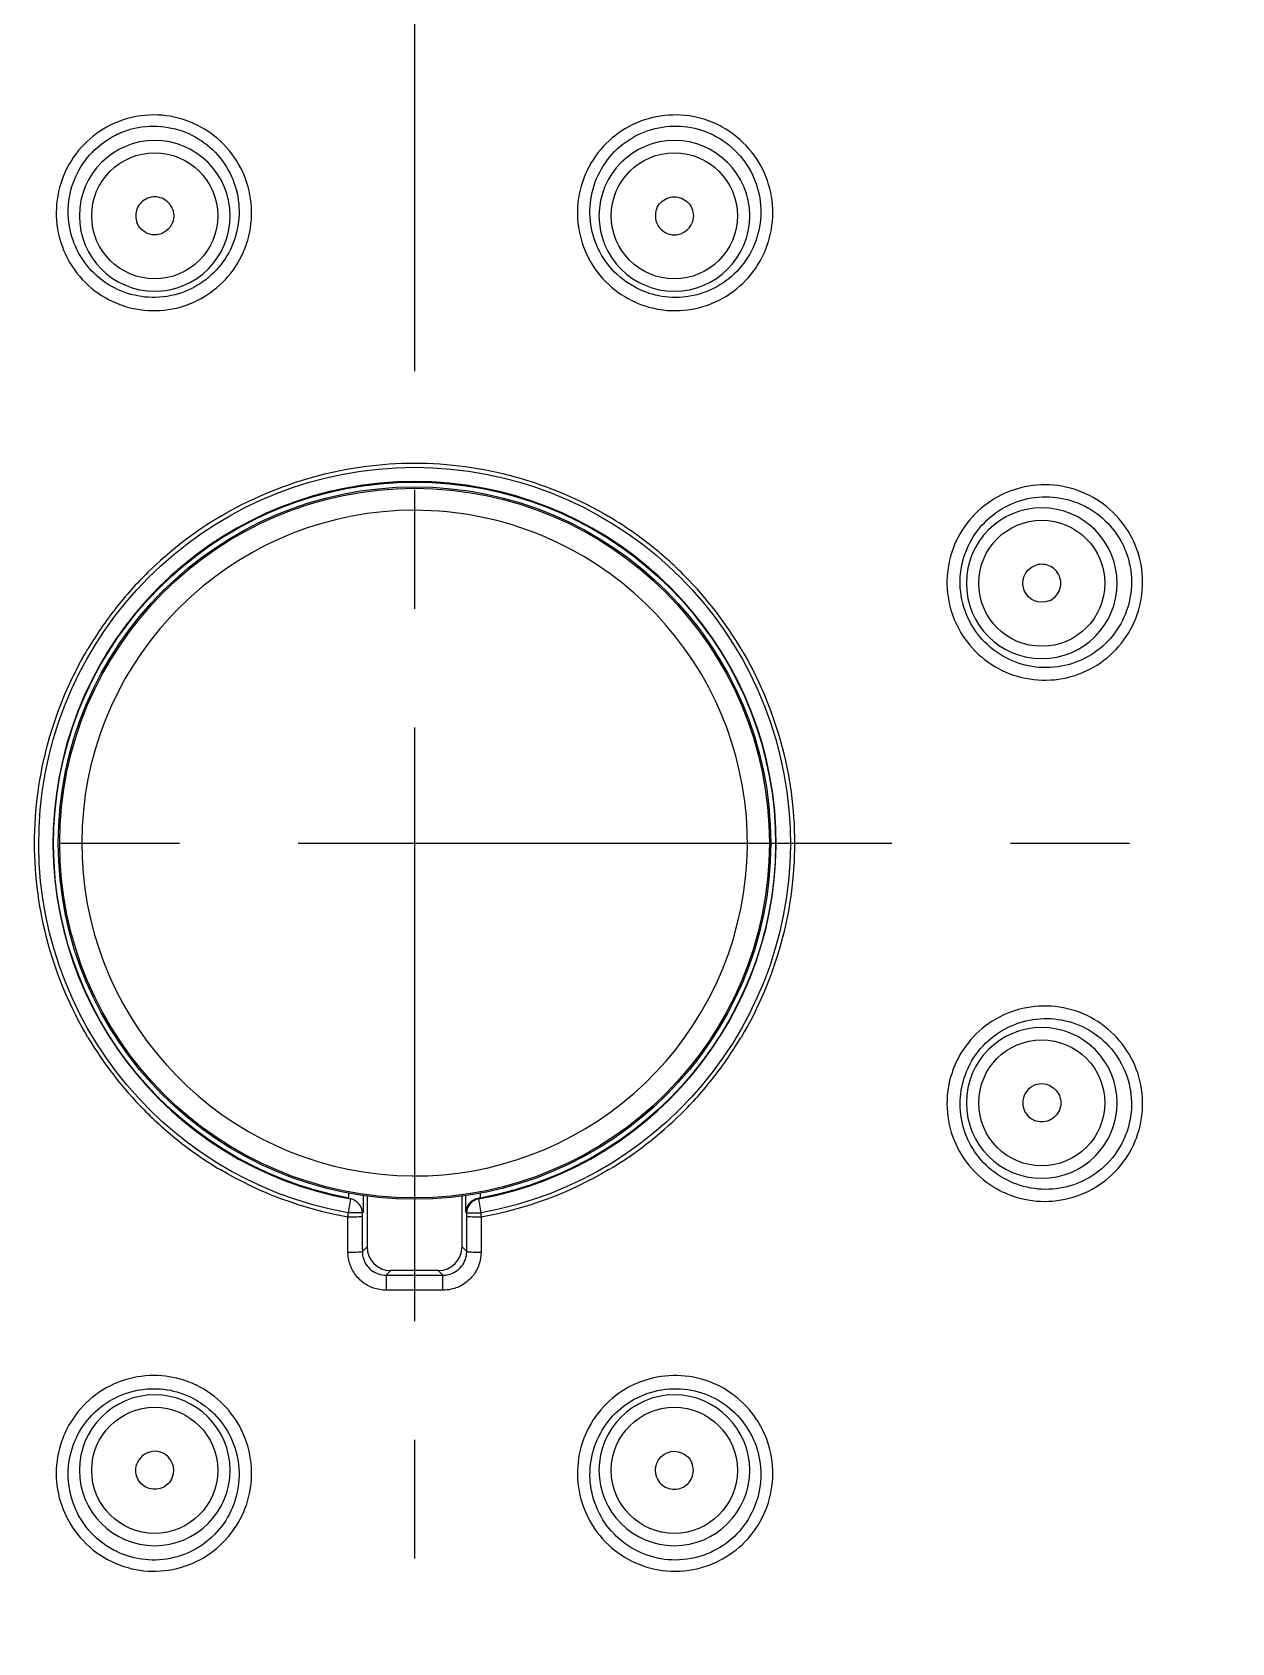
# Model space of a CAD drawing. Extents: x 1446 to 1743, y 841 to 1261.
# Drawn here: x 1541.05 to 1566.3, y 1092.8 to 1126.71 of the extents above; entities that cross this region are included whole.
import ezdxf

# ---------------------------------------------------------------- set-up
doc = ezdxf.new("R2010")
doc.units = 0
doc.header["$LTSCALE"] = 10
doc.header["$MEASUREMENT"] = 0
doc.linetypes.add('CENTER', pattern=[2, 1.25, -0.25, 0.25, -0.25])
doc.layers.add('1', color=1, linetype='CENTER')

msp = doc.modelspace()

# ---------------------------------------------------------------- linework, layer by layer
at = {"layer": '1'}
for p, q in [((1549.096, 1152.069), (1549.096, 925.227)), ((1506.646, 1109.634), (1591.545, 1109.634))]:
    msp.add_line(p, q, dxfattribs=at)
at = {"layer": '1', "color": 3, "linetype": 'Continuous'}
for p, q in [((1547.749, 1102.142), (1547.696, 1101.847)), ((1550.178, 1101.861), (1550.178, 1102.213)), ((1550.442, 1102.142), (1550.495, 1101.847)), ((1550.478, 1102.262), (1550.478, 1102.161)), ((1547.996, 1101.847), (1547.696, 1101.847)), ((1547.696, 1101.759), (1547.696, 1101.847)), ((1547.996, 1101.847), (1547.996, 1101.765)), ((1550.195, 1101.847), (1550.495, 1101.847)), ((1550.495, 1101.847), (1550.495, 1101.759)), ((1547.997, 1101.035), (1548.096, 1101.134)), ((1550.096, 1101.134), (1550.195, 1101.035)), ((1548.595, 1100.634), (1548.497, 1100.536)), ((1549.694, 1100.536), (1549.596, 1100.634))]:
    msp.add_line(p, q, dxfattribs=at)
at = {"layer": '1', "color": 7, "linetype": 'Continuous'}
for p, q in [((1547.713, 1102.161), (1547.713, 1102.262)), ((1548.013, 1102.213), (1548.013, 1101.861)), ((1548.096, 1102.201), (1548.096, 1101.134)), ((1550.096, 1101.134), (1550.096, 1102.201)), ((1550.195, 1101.765), (1550.195, 1101.847)), ((1549.596, 1100.634), (1548.595, 1100.634))]:
    msp.add_line(p, q, dxfattribs=at)
at = {"layer": '1', "color": 3, "linetype": 'Continuous', "extrusion": (0, 0, -1)}
for centre in [(-1543.626, 1122.84), (-1554.566, 1122.84), (-1562.301, 1115.104), (-1562.301, 1104.164), (-1543.626, 1096.428), (-1554.566, 1096.428)]:
    msp.add_circle(centre, 1.587, dxfattribs=at)
at = {"layer": '1', "color": 3, "linetype": 'Continuous'}
for centre, radius in [((1543.626, 1122.84), 1.327), ((1554.566, 1122.84), 1.327), ((1549.096, 1109.634), 7.47), ((1562.301, 1115.104), 1.327), ((1562.301, 1104.164), 1.327), ((1543.626, 1096.428), 1.327), ((1554.566, 1096.428), 1.327)]:
    msp.add_circle(centre, radius, dxfattribs=at)
at = {"layer": '1', "color": 7, "linetype": 'Continuous'}
msp.add_circle((1549.096, 1109.634), 7.5, dxfattribs=at)
at = {"layer": '1', "color": 7, "linetype": 'Continuous', "extrusion": (0, 0, -1)}
for centre, radius, start, end in [((-1543.626, 1122.84), 0.4, 157.5, 337.5), ((-1549.096, 1109.634), 7.6, 280.4777, 259.5223), ((-1562.301, 1115.104), 0.4, 247.5, 67.5), ((-1554.566, 1096.428), 0.4, 337.5, 157.5)]:
    msp.add_arc(centre, radius, start, end, dxfattribs=at)
at = {"layer": '1', "color": 7, "linetype": 'Continuous'}
for centre, start, end in [((1554.566, 1122.84), 157.5, 337.5), ((1562.301, 1104.164), 67.5, 247.5), ((1543.626, 1096.428), 337.5, 157.5)]:
    msp.add_arc(centre, 0.4, start, end, dxfattribs=at)
at = {"layer": '1', "color": 3, "linetype": 'Continuous', "extrusion": (0, 0, -1)}
msp.add_arc((-1549.096, 1109.634), 7.912, 280.1882, 259.8118, dxfattribs=at)
at = {"layer": '1', "color": 3, "linetype": 'Continuous'}
for radius, start, end in [(7.612, 280.1882, 259.8118), (7.007, 90, 67.5), (7.007, 67.5, 90)]:
    msp.add_arc((1549.096, 1109.634), radius, start, end, dxfattribs=at)
for centre, major_axis, ratio, start_param, end_param in [((1547.696, 1101.847), (-0.192, 0.23), 0.999741, 4.016027, 5.408751), ((1550.495, 1101.847), (-0.192, -0.23), 0.999741, 4.016027, 5.408751), ((1547.697, 1101.035), (-0.3, 0), 0.046955, 1.563711, 3.12412), ((1550.495, 1101.035), (0.3, 0), 0.046955, 3.159065, 4.719474), ((1548.497, 1100.236), (0, -0.3), 0.002865, 3.141593, 4.764202), ((1549.694, 1100.236), (0, -0.3), 0.002865, 1.518983, 3.141593)]:
    msp.add_ellipse(centre, major_axis=major_axis, ratio=ratio, start_param=start_param, end_param=end_param, dxfattribs=at)
at = {"layer": '1', "color": 7, "linetype": 'Continuous'}
for centre, major_axis in [((1548.596, 1101.134, -2), (-0.354, -0.354)), ((1549.595, 1101.134, -2), (0.354, -0.354))]:
    msp.add_ellipse(centre, major_axis=major_axis, ratio=0.999695, start_param=5.497939, end_param=7.068431, dxfattribs=at)
at = {"layer": '1', "color": 3, "linetype": 'Continuous'}
for points, knots in [([(1508.434, 1109.634), (1508.438, 1115.237), (1509.046, 1120.864), (1510.856, 1129.098), (1511.506, 1131.882), (1513.793, 1136.983), (1515.424, 1139.353), (1519.375, 1143.306), (1521.741, 1144.938), (1526.843, 1147.233), (1529.634, 1147.883), (1537.86, 1149.687), (1543.429, 1150.295), (1554.741, 1150.297), (1560.317, 1149.691), (1567.167, 1148.188), (1568.531, 1147.849), (1571.249, 1147.104), (1572.608, 1146.665), (1576.451, 1144.94), (1578.821, 1143.303), (1582.769, 1139.348), (1584.393, 1136.992), (1586.692, 1131.869), (1587.33, 1129.117), (1589.143, 1120.869), (1589.753, 1115.237), (1589.757, 1109.634)], [0, 0, 0, 0, 0.125, 0.125, 0.1875, 0.1875, 0.25, 0.25, 0.3125, 0.3125, 0.375, 0.375, 0.5, 0.5, 0.625, 0.625, 0.65625, 0.65625, 0.6875, 0.6875, 0.75, 0.75, 0.8125, 0.8125, 0.875, 0.875, 1, 1, 1, 1]), ([(1588.776, 1109.633), (1588.77, 1115.136), (1588.185, 1120.57), (1586.731, 1127.275), (1586.403, 1128.613), (1585.684, 1131.262), (1585.282, 1132.571), (1583.635, 1136.341), (1582.059, 1138.659), (1578.209, 1142.534), (1575.889, 1144.131), (1572.121, 1145.798), (1570.788, 1146.215), (1568.13, 1146.938), (1566.796, 1147.267), (1560.098, 1148.724), (1554.647, 1149.313), (1543.588, 1149.316), (1538.143, 1148.73), (1531.438, 1147.277), (1530.103, 1146.95), (1527.441, 1146.226), (1526.114, 1145.815), (1522.358, 1144.162), (1520.037, 1142.576), (1516.173, 1138.714), (1514.585, 1136.391), (1512.935, 1132.639), (1512.525, 1131.322), (1511.8, 1128.657), (1511.47, 1127.321), (1510.01, 1120.611), (1509.421, 1115.163), (1509.415, 1109.633)], [0, 0, 0, 0, 0.125, 0.125, 0.15625, 0.15625, 0.1875, 0.1875, 0.25, 0.25, 0.3125, 0.3125, 0.34375, 0.34375, 0.375, 0.375, 0.5, 0.5, 0.625, 0.625, 0.65625, 0.65625, 0.6875, 0.6875, 0.75, 0.75, 0.8125, 0.8125, 0.84375, 0.84375, 0.875, 0.875, 1, 1, 1, 1]), ([(1541.841, 1121.851), (1541.74, 1122.021), (1541.663, 1122.207), (1541.615, 1122.399), (1541.558, 1122.624), (1541.54, 1122.861), (1541.561, 1123.091), (1541.582, 1123.322), (1541.643, 1123.553), (1541.74, 1123.764), (1541.836, 1123.974), (1541.97, 1124.171), (1542.132, 1124.338), (1542.292, 1124.504), (1542.484, 1124.644), (1542.69, 1124.747), (1542.807, 1124.806), (1542.93, 1124.853), (1543.055, 1124.888), (1543.289, 1124.954), (1543.538, 1124.977), (1543.78, 1124.957), (1544.008, 1124.938), (1544.236, 1124.879), (1544.445, 1124.786), (1544.654, 1124.693), (1544.85, 1124.562), (1545.017, 1124.405), (1545.184, 1124.247), (1545.327, 1124.059), (1545.433, 1123.855), (1545.54, 1123.65), (1545.612, 1123.424), (1545.645, 1123.195), (1545.678, 1122.966), (1545.671, 1122.728), (1545.626, 1122.5), (1545.581, 1122.273), (1545.495, 1122.05), (1545.377, 1121.851), (1545.259, 1121.652), (1545.105, 1121.471), (1544.927, 1121.322), (1544.766, 1121.188), (1544.583, 1121.077), (1544.388, 1120.997), (1544.369, 1120.989), (1544.35, 1120.982), (1544.33, 1120.974), (1544.115, 1120.894), (1543.883, 1120.849), (1543.653, 1120.844), (1543.424, 1120.839), (1543.191, 1120.874), (1542.973, 1120.945), (1542.755, 1121.016), (1542.547, 1121.125), (1542.365, 1121.264), (1542.182, 1121.403), (1542.021, 1121.575), (1541.894, 1121.767), (1541.876, 1121.794), (1541.858, 1121.822), (1541.841, 1121.851)], [0, 0, 0, 0, 0.046154, 0.046154, 0.046154, 0.100157, 0.100157, 0.100157, 0.154259, 0.154259, 0.154259, 0.208285, 0.208285, 0.208285, 0.262081, 0.262081, 0.262081, 0.292144, 0.292144, 0.292144, 0.348751, 0.348751, 0.348751, 0.402039, 0.402039, 0.402039, 0.455441, 0.455441, 0.455441, 0.509096, 0.509096, 0.509096, 0.563022, 0.563022, 0.563022, 0.617105, 0.617105, 0.617105, 0.671171, 0.671171, 0.671171, 0.725069, 0.725069, 0.725069, 0.773806, 0.773806, 0.773806, 0.778607, 0.778607, 0.778607, 0.83207, 0.83207, 0.83207, 0.885428, 0.885428, 0.885428, 0.938817, 0.938817, 0.938817, 0.992368, 0.992368, 0.992368, 1, 1, 1, 1]), ([(1556.346, 1121.845), (1556.312, 1121.788), (1556.275, 1121.732), (1556.235, 1121.678), (1556.098, 1121.492), (1555.926, 1121.327), (1555.734, 1121.197), (1555.543, 1121.068), (1555.327, 1120.97), (1555.103, 1120.911), (1554.881, 1120.853), (1554.646, 1120.832), (1554.416, 1120.85), (1554.207, 1120.867), (1553.997, 1120.917), (1553.803, 1120.997), (1553.785, 1121.005), (1553.767, 1121.012), (1553.75, 1121.02), (1553.54, 1121.113), (1553.344, 1121.243), (1553.177, 1121.399), (1553.009, 1121.556), (1552.867, 1121.744), (1552.76, 1121.947), (1552.654, 1122.151), (1552.581, 1122.376), (1552.547, 1122.604), (1552.514, 1122.833), (1552.519, 1123.07), (1552.563, 1123.297), (1552.608, 1123.524), (1552.692, 1123.747), (1552.809, 1123.947), (1552.926, 1124.147), (1553.079, 1124.329), (1553.257, 1124.479), (1553.433, 1124.628), (1553.638, 1124.749), (1553.855, 1124.831), (1554.07, 1124.912), (1554.303, 1124.958), (1554.533, 1124.963), (1554.762, 1124.969), (1554.996, 1124.935), (1555.214, 1124.865), (1555.338, 1124.825), (1555.458, 1124.773), (1555.572, 1124.71), (1555.784, 1124.594), (1555.978, 1124.436), (1556.136, 1124.253), (1556.287, 1124.08), (1556.409, 1123.878), (1556.494, 1123.665), (1556.579, 1123.451), (1556.628, 1123.219), (1556.637, 1122.988), (1556.647, 1122.757), (1556.616, 1122.521), (1556.548, 1122.3), (1556.5, 1122.141), (1556.431, 1121.987), (1556.346, 1121.845)], [0, 0, 0, 0, 0.015425, 0.015425, 0.015425, 0.069449, 0.069449, 0.069449, 0.123252, 0.123252, 0.123252, 0.176805, 0.176805, 0.176805, 0.225641, 0.225641, 0.225641, 0.230061, 0.230061, 0.230061, 0.283395, 0.283395, 0.283395, 0.336839, 0.336839, 0.336839, 0.390499, 0.390499, 0.390499, 0.444403, 0.444403, 0.444403, 0.498484, 0.498484, 0.498484, 0.552584, 0.552584, 0.552584, 0.606522, 0.606522, 0.606522, 0.660179, 0.660179, 0.660179, 0.713571, 0.713571, 0.713571, 0.743528, 0.743528, 0.743528, 0.800004, 0.800004, 0.800004, 0.8535, 0.8535, 0.8535, 0.907287, 0.907287, 0.907287, 0.961312, 0.961312, 0.961312, 1, 1, 1, 1]), ([(1544.284, 1121.255), (1544.452, 1121.325), (1544.612, 1121.421), (1544.753, 1121.538), (1544.908, 1121.667), (1545.042, 1121.824), (1545.146, 1121.997), (1545.25, 1122.17), (1545.325, 1122.364), (1545.365, 1122.562), (1545.406, 1122.761), (1545.413, 1122.969), (1545.386, 1123.17), (1545.358, 1123.37), (1545.296, 1123.569), (1545.204, 1123.749), (1545.112, 1123.928), (1544.988, 1124.094), (1544.842, 1124.234), (1544.696, 1124.372), (1544.525, 1124.488), (1544.341, 1124.571), (1544.158, 1124.653), (1543.957, 1124.705), (1543.757, 1124.723), (1543.544, 1124.741), (1543.325, 1124.72), (1543.119, 1124.663), (1543.008, 1124.632), (1542.9, 1124.59), (1542.798, 1124.538), (1542.616, 1124.447), (1542.448, 1124.323), (1542.307, 1124.176), (1542.166, 1124.029), (1542.049, 1123.856), (1541.965, 1123.67), (1541.881, 1123.484), (1541.828, 1123.282), (1541.811, 1123.079), (1541.794, 1122.877), (1541.811, 1122.669), (1541.862, 1122.473), (1541.912, 1122.277), (1541.997, 1122.088), (1542.109, 1121.921), (1542.22, 1121.754), (1542.362, 1121.604), (1542.522, 1121.483), (1542.681, 1121.363), (1542.863, 1121.269), (1543.053, 1121.208), (1543.243, 1121.147), (1543.445, 1121.117), (1543.645, 1121.122), (1543.862, 1121.127), (1544.082, 1121.173), (1544.284, 1121.255)], [0, 0, 0, 0, 0.048409, 0.048409, 0.048409, 0.102018, 0.102018, 0.102018, 0.155905, 0.155905, 0.155905, 0.209933, 0.209933, 0.209933, 0.263918, 0.263918, 0.263918, 0.317725, 0.317725, 0.317725, 0.371339, 0.371339, 0.371339, 0.424877, 0.424877, 0.424877, 0.481773, 0.481773, 0.481773, 0.511991, 0.511991, 0.511991, 0.566064, 0.566064, 0.566064, 0.620342, 0.620342, 0.620342, 0.674637, 0.674637, 0.674637, 0.728739, 0.728739, 0.728739, 0.782502, 0.782502, 0.782502, 0.835896, 0.835896, 0.835896, 0.88901, 0.88901, 0.88901, 0.942009, 0.942009, 0.942009, 1, 1, 1, 1]), ([(1553.908, 1121.255), (1554.077, 1121.186), (1554.259, 1121.142), (1554.441, 1121.127), (1554.64, 1121.111), (1554.845, 1121.129), (1555.039, 1121.179), (1555.233, 1121.229), (1555.422, 1121.314), (1555.589, 1121.426), (1555.757, 1121.539), (1555.907, 1121.682), (1556.028, 1121.844), (1556.149, 1122.006), (1556.244, 1122.192), (1556.304, 1122.385), (1556.365, 1122.579), (1556.393, 1122.786), (1556.386, 1122.989), (1556.379, 1123.191), (1556.337, 1123.395), (1556.263, 1123.583), (1556.189, 1123.771), (1556.083, 1123.949), (1555.951, 1124.102), (1555.813, 1124.264), (1555.642, 1124.403), (1555.456, 1124.506), (1555.356, 1124.561), (1555.25, 1124.607), (1555.141, 1124.642), (1554.949, 1124.704), (1554.743, 1124.734), (1554.542, 1124.729), (1554.339, 1124.723), (1554.134, 1124.683), (1553.945, 1124.61), (1553.755, 1124.538), (1553.576, 1124.431), (1553.421, 1124.299), (1553.266, 1124.166), (1553.133, 1124.005), (1553.031, 1123.829), (1552.929, 1123.654), (1552.857, 1123.458), (1552.82, 1123.258), (1552.783, 1123.06), (1552.779, 1122.852), (1552.809, 1122.653), (1552.84, 1122.454), (1552.904, 1122.258), (1552.998, 1122.081), (1553.092, 1121.904), (1553.216, 1121.741), (1553.363, 1121.605), (1553.52, 1121.458), (1553.708, 1121.337), (1553.908, 1121.255)], [0, 0, 0, 0, 0.048482, 0.048482, 0.048482, 0.101666, 0.101666, 0.101666, 0.155175, 0.155175, 0.155175, 0.209021, 0.209021, 0.209021, 0.263091, 0.263091, 0.263091, 0.317199, 0.317199, 0.317199, 0.371168, 0.371168, 0.371168, 0.424907, 0.424907, 0.424907, 0.481673, 0.481673, 0.481673, 0.511784, 0.511784, 0.511784, 0.565451, 0.565451, 0.565451, 0.619365, 0.619365, 0.619365, 0.673526, 0.673526, 0.673526, 0.727791, 0.727791, 0.727791, 0.781948, 0.781948, 0.781948, 0.835817, 0.835817, 0.835817, 0.889318, 0.889318, 0.889318, 0.942492, 0.942492, 0.942492, 1, 1, 1, 1]), ([(1561.312, 1116.888), (1561.482, 1116.989), (1561.669, 1117.066), (1561.861, 1117.115), (1562.085, 1117.171), (1562.322, 1117.19), (1562.553, 1117.169), (1562.784, 1117.148), (1563.014, 1117.087), (1563.225, 1116.99), (1563.436, 1116.894), (1563.633, 1116.759), (1563.799, 1116.598), (1563.965, 1116.437), (1564.106, 1116.246), (1564.209, 1116.039), (1564.267, 1115.923), (1564.315, 1115.8), (1564.35, 1115.674), (1564.415, 1115.441), (1564.439, 1115.191), (1564.418, 1114.949), (1564.399, 1114.721), (1564.341, 1114.493), (1564.247, 1114.285), (1564.154, 1114.075), (1564.024, 1113.879), (1563.867, 1113.713), (1563.709, 1113.545), (1563.52, 1113.403), (1563.316, 1113.297), (1563.112, 1113.19), (1562.885, 1113.117), (1562.657, 1113.085), (1562.427, 1113.052), (1562.189, 1113.058), (1561.962, 1113.104), (1561.735, 1113.149), (1561.512, 1113.234), (1561.313, 1113.353), (1561.114, 1113.471), (1560.932, 1113.625), (1560.784, 1113.802), (1560.649, 1113.963), (1560.538, 1114.147), (1560.459, 1114.341), (1560.451, 1114.361), (1560.443, 1114.38), (1560.436, 1114.4), (1560.355, 1114.615), (1560.311, 1114.847), (1560.306, 1115.076), (1560.301, 1115.305), (1560.335, 1115.538), (1560.406, 1115.756), (1560.477, 1115.974), (1560.586, 1116.183), (1560.725, 1116.365), (1560.864, 1116.548), (1561.037, 1116.709), (1561.228, 1116.836), (1561.256, 1116.854), (1561.284, 1116.871), (1561.312, 1116.888)], [0, 0, 0, 0, 0.046154, 0.046154, 0.046154, 0.100157, 0.100157, 0.100157, 0.154259, 0.154259, 0.154259, 0.208285, 0.208285, 0.208285, 0.262081, 0.262081, 0.262081, 0.292144, 0.292144, 0.292144, 0.348751, 0.348751, 0.348751, 0.402039, 0.402039, 0.402039, 0.455441, 0.455441, 0.455441, 0.509096, 0.509096, 0.509096, 0.563022, 0.563022, 0.563022, 0.617105, 0.617105, 0.617105, 0.671171, 0.671171, 0.671171, 0.725069, 0.725069, 0.725069, 0.773806, 0.773806, 0.773806, 0.778607, 0.778607, 0.778607, 0.83207, 0.83207, 0.83207, 0.885428, 0.885428, 0.885428, 0.938817, 0.938817, 0.938817, 0.992368, 0.992368, 0.992368, 1, 1, 1, 1]), ([(1560.717, 1114.446), (1560.786, 1114.277), (1560.882, 1114.117), (1560.999, 1113.977), (1561.128, 1113.822), (1561.286, 1113.687), (1561.458, 1113.584), (1561.632, 1113.48), (1561.826, 1113.405), (1562.024, 1113.364), (1562.222, 1113.323), (1562.43, 1113.316), (1562.631, 1113.344), (1562.832, 1113.371), (1563.03, 1113.433), (1563.21, 1113.526), (1563.39, 1113.617), (1563.556, 1113.741), (1563.695, 1113.888), (1563.834, 1114.033), (1563.949, 1114.205), (1564.032, 1114.389), (1564.115, 1114.572), (1564.167, 1114.772), (1564.184, 1114.973), (1564.203, 1115.185), (1564.182, 1115.405), (1564.124, 1115.611), (1564.093, 1115.721), (1564.051, 1115.829), (1564, 1115.932), (1563.909, 1116.113), (1563.784, 1116.282), (1563.638, 1116.422), (1563.491, 1116.563), (1563.317, 1116.681), (1563.132, 1116.765), (1562.946, 1116.849), (1562.743, 1116.901), (1562.54, 1116.919), (1562.338, 1116.936), (1562.13, 1116.919), (1561.934, 1116.868), (1561.739, 1116.817), (1561.55, 1116.733), (1561.382, 1116.621), (1561.216, 1116.509), (1561.066, 1116.368), (1560.945, 1116.208), (1560.825, 1116.049), (1560.73, 1115.867), (1560.669, 1115.677), (1560.608, 1115.487), (1560.579, 1115.284), (1560.583, 1115.085), (1560.588, 1114.868), (1560.634, 1114.647), (1560.717, 1114.446)], [0, 0, 0, 0, 0.048409, 0.048409, 0.048409, 0.102018, 0.102018, 0.102018, 0.155905, 0.155905, 0.155905, 0.209933, 0.209933, 0.209933, 0.263918, 0.263918, 0.263918, 0.317725, 0.317725, 0.317725, 0.371339, 0.371339, 0.371339, 0.424877, 0.424877, 0.424877, 0.481773, 0.481773, 0.481773, 0.511991, 0.511991, 0.511991, 0.566064, 0.566064, 0.566064, 0.620342, 0.620342, 0.620342, 0.674637, 0.674637, 0.674637, 0.728739, 0.728739, 0.728739, 0.782502, 0.782502, 0.782502, 0.835896, 0.835896, 0.835896, 0.88901, 0.88901, 0.88901, 0.942009, 0.942009, 0.942009, 1, 1, 1, 1]), ([(1561.306, 1102.383), (1561.249, 1102.418), (1561.194, 1102.455), (1561.14, 1102.494), (1560.954, 1102.632), (1560.789, 1102.804), (1560.659, 1102.995), (1560.529, 1103.186), (1560.431, 1103.403), (1560.373, 1103.626), (1560.314, 1103.848), (1560.293, 1104.084), (1560.312, 1104.313), (1560.329, 1104.523), (1560.379, 1104.732), (1560.459, 1104.927), (1560.466, 1104.945), (1560.474, 1104.962), (1560.481, 1104.98), (1560.574, 1105.189), (1560.704, 1105.386), (1560.861, 1105.553), (1561.018, 1105.72), (1561.206, 1105.863), (1561.409, 1105.969), (1561.613, 1106.076), (1561.838, 1106.149), (1562.066, 1106.182), (1562.294, 1106.216), (1562.531, 1106.21), (1562.758, 1106.166), (1562.986, 1106.122), (1563.208, 1106.038), (1563.408, 1105.921), (1563.608, 1105.804), (1563.791, 1105.65), (1563.94, 1105.473), (1564.089, 1105.296), (1564.21, 1105.091), (1564.292, 1104.875), (1564.374, 1104.66), (1564.419, 1104.427), (1564.425, 1104.197), (1564.431, 1103.967), (1564.397, 1103.734), (1564.326, 1103.516), (1564.286, 1103.392), (1564.234, 1103.272), (1564.172, 1103.158), (1564.055, 1102.946), (1563.898, 1102.751), (1563.715, 1102.593), (1563.541, 1102.443), (1563.34, 1102.321), (1563.126, 1102.236), (1562.912, 1102.151), (1562.68, 1102.102), (1562.45, 1102.092), (1562.219, 1102.083), (1561.982, 1102.113), (1561.761, 1102.181), (1561.602, 1102.23), (1561.449, 1102.298), (1561.306, 1102.383)], [0, 0, 0, 0, 0.015425, 0.015425, 0.015425, 0.069449, 0.069449, 0.069449, 0.123252, 0.123252, 0.123252, 0.176805, 0.176805, 0.176805, 0.225641, 0.225641, 0.225641, 0.230061, 0.230061, 0.230061, 0.283395, 0.283395, 0.283395, 0.336839, 0.336839, 0.336839, 0.390499, 0.390499, 0.390499, 0.444403, 0.444403, 0.444403, 0.498484, 0.498484, 0.498484, 0.552584, 0.552584, 0.552584, 0.606522, 0.606522, 0.606522, 0.660179, 0.660179, 0.660179, 0.713571, 0.713571, 0.713571, 0.743528, 0.743528, 0.743528, 0.800004, 0.800004, 0.800004, 0.8535, 0.8535, 0.8535, 0.907287, 0.907287, 0.907287, 0.961312, 0.961312, 0.961312, 1, 1, 1, 1]), ([(1560.717, 1104.822), (1560.648, 1104.653), (1560.604, 1104.471), (1560.589, 1104.289), (1560.572, 1104.089), (1560.59, 1103.884), (1560.64, 1103.691), (1560.691, 1103.496), (1560.776, 1103.308), (1560.888, 1103.141), (1561, 1102.973), (1561.143, 1102.823), (1561.305, 1102.702), (1561.468, 1102.58), (1561.654, 1102.486), (1561.847, 1102.425), (1562.041, 1102.365), (1562.247, 1102.337), (1562.45, 1102.344), (1562.652, 1102.351), (1562.856, 1102.393), (1563.045, 1102.467), (1563.233, 1102.54), (1563.41, 1102.647), (1563.564, 1102.778), (1563.725, 1102.917), (1563.864, 1103.087), (1563.967, 1103.274), (1564.022, 1103.374), (1564.068, 1103.48), (1564.103, 1103.589), (1564.166, 1103.781), (1564.195, 1103.986), (1564.19, 1104.188), (1564.185, 1104.391), (1564.144, 1104.595), (1564.072, 1104.784), (1563.999, 1104.974), (1563.892, 1105.154), (1563.76, 1105.308), (1563.628, 1105.463), (1563.467, 1105.597), (1563.291, 1105.699), (1563.115, 1105.8), (1562.919, 1105.873), (1562.72, 1105.91), (1562.522, 1105.947), (1562.314, 1105.951), (1562.114, 1105.92), (1561.916, 1105.89), (1561.72, 1105.825), (1561.542, 1105.731), (1561.366, 1105.638), (1561.203, 1105.513), (1561.066, 1105.367), (1560.919, 1105.209), (1560.799, 1105.022), (1560.717, 1104.822)], [0, 0, 0, 0, 0.048482, 0.048482, 0.048482, 0.101666, 0.101666, 0.101666, 0.155175, 0.155175, 0.155175, 0.209021, 0.209021, 0.209021, 0.263091, 0.263091, 0.263091, 0.317199, 0.317199, 0.317199, 0.371168, 0.371168, 0.371168, 0.424907, 0.424907, 0.424907, 0.481673, 0.481673, 0.481673, 0.511784, 0.511784, 0.511784, 0.565451, 0.565451, 0.565451, 0.619365, 0.619365, 0.619365, 0.673526, 0.673526, 0.673526, 0.727791, 0.727791, 0.727791, 0.781948, 0.781948, 0.781948, 0.835817, 0.835817, 0.835817, 0.889318, 0.889318, 0.889318, 0.942492, 0.942492, 0.942492, 1, 1, 1, 1]), ([(1547.749, 1102.142), (1547.751, 1102.143), (1547.753, 1102.145), (1547.754, 1102.146), (1547.756, 1102.148), (1547.759, 1102.15), (1547.761, 1102.152), (1547.761, 1102.152), (1547.761, 1102.152), (1547.761, 1102.152)], [0, 0, 0, 0, 0.430282, 0.430282, 0.430282, 0.994642, 0.994642, 0.994642, 1, 1, 1, 1]), ([(1550.43, 1102.152), (1550.43, 1102.152), (1550.43, 1102.152), (1550.43, 1102.152), (1550.433, 1102.149), (1550.437, 1102.146), (1550.44, 1102.143), (1550.441, 1102.143), (1550.441, 1102.142), (1550.442, 1102.142)], [0, 0, 0, 0, 0.005358, 0.005358, 0.005358, 0.851366, 0.851366, 0.851366, 1, 1, 1, 1]), ([(1547.694, 1101.021), (1547.694, 1101.221), (1547.694, 1101.42), (1547.694, 1101.62), (1547.694, 1101.667), (1547.694, 1101.713), (1547.694, 1101.759), (1547.694, 1101.759), (1547.694, 1101.759), (1547.694, 1101.759)], [0, 0, 0, 0, 0.811763, 0.811763, 0.811763, 0.999919, 0.999919, 0.999919, 1, 1, 1, 1]), ([(1548.013, 1101.861), (1548.012, 1101.86), (1548.01, 1101.858), (1548.008, 1101.857), (1548.005, 1101.854), (1548.003, 1101.852), (1548, 1101.85), (1547.998, 1101.849), (1547.997, 1101.848), (1547.996, 1101.847)], [0, 0, 0, 0, 0.294764, 0.294764, 0.294764, 0.790926, 0.790926, 0.790926, 1, 1, 1, 1]), ([(1550.195, 1101.847), (1550.194, 1101.848), (1550.193, 1101.849), (1550.191, 1101.85), (1550.189, 1101.852), (1550.186, 1101.854), (1550.183, 1101.857), (1550.181, 1101.858), (1550.179, 1101.86), (1550.178, 1101.861)], [0, 0, 0, 0, 0.209074, 0.209074, 0.209074, 0.705236, 0.705236, 0.705236, 1, 1, 1, 1]), ([(1550.497, 1101.759), (1550.497, 1101.759), (1550.497, 1101.759), (1550.497, 1101.759), (1550.497, 1101.559), (1550.497, 1101.36), (1550.497, 1101.16), (1550.497, 1101.113), (1550.497, 1101.067), (1550.497, 1101.021)], [0, 0, 0, 0, 0.000081, 0.000081, 0.000081, 0.811844, 0.811844, 0.811844, 1, 1, 1, 1]), ([(1548.496, 1100.22), (1548.407, 1100.22), (1548.316, 1100.236), (1548.231, 1100.265), (1548.146, 1100.295), (1548.066, 1100.34), (1547.996, 1100.396), (1547.926, 1100.452), (1547.864, 1100.521), (1547.817, 1100.597), (1547.769, 1100.673), (1547.734, 1100.758), (1547.714, 1100.845), (1547.701, 1100.903), (1547.695, 1100.962), (1547.694, 1101.021)], [0, 0, 0, 0, 0.214885, 0.214885, 0.214885, 0.42979, 0.42979, 0.42979, 0.644814, 0.644814, 0.644814, 0.859948, 0.859948, 0.859948, 1, 1, 1, 1]), ([(1547.997, 1101.035), (1547.997, 1100.998), (1548.001, 1100.961), (1548.009, 1100.925), (1548.021, 1100.871), (1548.043, 1100.818), (1548.073, 1100.77), (1548.103, 1100.723), (1548.141, 1100.68), (1548.185, 1100.645), (1548.228, 1100.61), (1548.279, 1100.582), (1548.332, 1100.564), (1548.384, 1100.545), (1548.441, 1100.536), (1548.497, 1100.536)], [0, 0, 0, 0, 0.140051, 0.140051, 0.140051, 0.355197, 0.355197, 0.355197, 0.570239, 0.570239, 0.570239, 0.785147, 0.785147, 0.785147, 1, 1, 1, 1]), ([(1549.694, 1100.536), (1549.731, 1100.536), (1549.768, 1100.54), (1549.803, 1100.548), (1549.858, 1100.56), (1549.911, 1100.582), (1549.959, 1100.611), (1550.006, 1100.641), (1550.049, 1100.679), (1550.085, 1100.723), (1550.12, 1100.766), (1550.148, 1100.817), (1550.166, 1100.87), (1550.185, 1100.922), (1550.194, 1100.979), (1550.195, 1101.035)], [0, 0, 0, 0, 0.139519, 0.139519, 0.139519, 0.35457, 0.35457, 0.35457, 0.569718, 0.569718, 0.569718, 0.784866, 0.784866, 0.784866, 1, 1, 1, 1]), ([(1550.497, 1101.021), (1550.497, 1100.931), (1550.481, 1100.84), (1550.451, 1100.756), (1550.421, 1100.671), (1550.377, 1100.59), (1550.32, 1100.52), (1550.264, 1100.45), (1550.195, 1100.389), (1550.119, 1100.342), (1550.043, 1100.294), (1549.958, 1100.259), (1549.87, 1100.24), (1549.813, 1100.227), (1549.754, 1100.22), (1549.695, 1100.22)], [0, 0, 0, 0, 0.215132, 0.215132, 0.215132, 0.430264, 0.430264, 0.430264, 0.645397, 0.645397, 0.645397, 0.860456, 0.860456, 0.860456, 1, 1, 1, 1]), ([(1549.695, 1100.22), (1549.495, 1100.22), (1549.295, 1100.22), (1549.095, 1100.22), (1548.895, 1100.22), (1548.696, 1100.22), (1548.496, 1100.22)], [0, 0, 0, 0, 0.500562, 0.500562, 0.500562, 1, 1, 1, 1]), ([(1541.845, 1097.423), (1541.879, 1097.481), (1541.916, 1097.536), (1541.956, 1097.59), (1542.093, 1097.776), (1542.265, 1097.941), (1542.457, 1098.071), (1542.648, 1098.2), (1542.864, 1098.298), (1543.088, 1098.357), (1543.31, 1098.415), (1543.546, 1098.436), (1543.775, 1098.418), (1543.984, 1098.401), (1544.194, 1098.351), (1544.388, 1098.271), (1544.406, 1098.264), (1544.424, 1098.256), (1544.442, 1098.248), (1544.651, 1098.155), (1544.847, 1098.025), (1545.014, 1097.869), (1545.182, 1097.712), (1545.324, 1097.524), (1545.431, 1097.321), (1545.537, 1097.117), (1545.61, 1096.892), (1545.644, 1096.664), (1545.677, 1096.435), (1545.672, 1096.198), (1545.628, 1095.971), (1545.584, 1095.744), (1545.499, 1095.521), (1545.382, 1095.321), (1545.265, 1095.121), (1545.112, 1094.939), (1544.934, 1094.789), (1544.758, 1094.64), (1544.553, 1094.519), (1544.336, 1094.437), (1544.121, 1094.356), (1543.889, 1094.31), (1543.658, 1094.305), (1543.429, 1094.299), (1543.195, 1094.333), (1542.977, 1094.403), (1542.854, 1094.443), (1542.733, 1094.495), (1542.619, 1094.558), (1542.407, 1094.675), (1542.213, 1094.832), (1542.055, 1095.015), (1541.904, 1095.188), (1541.782, 1095.39), (1541.697, 1095.603), (1541.612, 1095.818), (1541.563, 1096.049), (1541.554, 1096.28), (1541.544, 1096.511), (1541.575, 1096.747), (1541.643, 1096.968), (1541.691, 1097.127), (1541.76, 1097.281), (1541.845, 1097.423)], [0, 0, 0, 0, 0.015425, 0.015425, 0.015425, 0.069449, 0.069449, 0.069449, 0.123252, 0.123252, 0.123252, 0.176805, 0.176805, 0.176805, 0.225641, 0.225641, 0.225641, 0.230061, 0.230061, 0.230061, 0.283395, 0.283395, 0.283395, 0.336839, 0.336839, 0.336839, 0.390499, 0.390499, 0.390499, 0.444403, 0.444403, 0.444403, 0.498484, 0.498484, 0.498484, 0.552584, 0.552584, 0.552584, 0.606522, 0.606522, 0.606522, 0.660179, 0.660179, 0.660179, 0.713571, 0.713571, 0.713571, 0.743528, 0.743528, 0.743528, 0.800004, 0.800004, 0.800004, 0.8535, 0.8535, 0.8535, 0.907287, 0.907287, 0.907287, 0.961312, 0.961312, 0.961312, 1, 1, 1, 1]), ([(1556.35, 1097.417), (1556.451, 1097.247), (1556.528, 1097.061), (1556.576, 1096.869), (1556.633, 1096.644), (1556.651, 1096.407), (1556.631, 1096.177), (1556.609, 1095.946), (1556.548, 1095.715), (1556.452, 1095.505), (1556.355, 1095.294), (1556.221, 1095.097), (1556.059, 1094.93), (1555.899, 1094.765), (1555.707, 1094.624), (1555.501, 1094.521), (1555.384, 1094.462), (1555.261, 1094.415), (1555.136, 1094.38), (1554.902, 1094.314), (1554.653, 1094.291), (1554.411, 1094.311), (1554.183, 1094.33), (1553.955, 1094.389), (1553.746, 1094.482), (1553.537, 1094.575), (1553.341, 1094.706), (1553.174, 1094.863), (1553.007, 1095.021), (1552.864, 1095.209), (1552.758, 1095.413), (1552.652, 1095.618), (1552.579, 1095.844), (1552.546, 1096.073), (1552.514, 1096.302), (1552.52, 1096.54), (1552.565, 1096.768), (1552.611, 1096.995), (1552.696, 1097.218), (1552.814, 1097.417), (1552.932, 1097.616), (1553.086, 1097.797), (1553.264, 1097.946), (1553.425, 1098.08), (1553.609, 1098.191), (1553.803, 1098.271), (1553.822, 1098.279), (1553.842, 1098.286), (1553.861, 1098.294), (1554.076, 1098.374), (1554.308, 1098.419), (1554.538, 1098.424), (1554.767, 1098.429), (1555, 1098.394), (1555.218, 1098.324), (1555.436, 1098.253), (1555.644, 1098.143), (1555.827, 1098.004), (1556.009, 1097.865), (1556.171, 1097.693), (1556.297, 1097.501), (1556.315, 1097.474), (1556.333, 1097.446), (1556.35, 1097.417)], [0, 0, 0, 0, 0.046154, 0.046154, 0.046154, 0.100157, 0.100157, 0.100157, 0.154259, 0.154259, 0.154259, 0.208285, 0.208285, 0.208285, 0.262081, 0.262081, 0.262081, 0.292144, 0.292144, 0.292144, 0.348751, 0.348751, 0.348751, 0.402039, 0.402039, 0.402039, 0.455441, 0.455441, 0.455441, 0.509096, 0.509096, 0.509096, 0.563022, 0.563022, 0.563022, 0.617105, 0.617105, 0.617105, 0.671171, 0.671171, 0.671171, 0.725069, 0.725069, 0.725069, 0.773806, 0.773806, 0.773806, 0.778607, 0.778607, 0.778607, 0.83207, 0.83207, 0.83207, 0.885428, 0.885428, 0.885428, 0.938817, 0.938817, 0.938817, 0.992368, 0.992368, 0.992368, 1, 1, 1, 1]), ([(1544.284, 1098.013), (1544.114, 1098.082), (1543.932, 1098.126), (1543.75, 1098.141), (1543.551, 1098.157), (1543.346, 1098.14), (1543.152, 1098.089), (1542.958, 1098.039), (1542.769, 1097.954), (1542.602, 1097.842), (1542.435, 1097.729), (1542.284, 1097.586), (1542.163, 1097.424), (1542.042, 1097.262), (1541.947, 1097.076), (1541.887, 1096.883), (1541.826, 1096.689), (1541.798, 1096.482), (1541.805, 1096.28), (1541.813, 1096.077), (1541.855, 1095.873), (1541.928, 1095.685), (1542.002, 1095.497), (1542.108, 1095.319), (1542.24, 1095.166), (1542.379, 1095.004), (1542.549, 1094.866), (1542.735, 1094.763), (1542.836, 1094.707), (1542.941, 1094.661), (1543.05, 1094.626), (1543.242, 1094.564), (1543.448, 1094.534), (1543.65, 1094.539), (1543.852, 1094.545), (1544.057, 1094.585), (1544.246, 1094.658), (1544.436, 1094.731), (1544.615, 1094.838), (1544.77, 1094.969), (1544.925, 1095.102), (1545.058, 1095.263), (1545.16, 1095.439), (1545.262, 1095.614), (1545.334, 1095.81), (1545.371, 1096.01), (1545.409, 1096.208), (1545.412, 1096.416), (1545.382, 1096.615), (1545.351, 1096.814), (1545.287, 1097.01), (1545.193, 1097.187), (1545.1, 1097.364), (1544.975, 1097.527), (1544.829, 1097.663), (1544.671, 1097.811), (1544.483, 1097.931), (1544.284, 1098.013)], [0, 0, 0, 0, 0.048482, 0.048482, 0.048482, 0.101666, 0.101666, 0.101666, 0.155175, 0.155175, 0.155175, 0.209021, 0.209021, 0.209021, 0.263091, 0.263091, 0.263091, 0.317199, 0.317199, 0.317199, 0.371168, 0.371168, 0.371168, 0.424907, 0.424907, 0.424907, 0.481673, 0.481673, 0.481673, 0.511784, 0.511784, 0.511784, 0.565451, 0.565451, 0.565451, 0.619365, 0.619365, 0.619365, 0.673526, 0.673526, 0.673526, 0.727791, 0.727791, 0.727791, 0.781948, 0.781948, 0.781948, 0.835817, 0.835817, 0.835817, 0.889318, 0.889318, 0.889318, 0.942492, 0.942492, 0.942492, 1, 1, 1, 1]), ([(1553.908, 1098.013), (1553.739, 1097.943), (1553.579, 1097.847), (1553.438, 1097.73), (1553.284, 1097.601), (1553.149, 1097.444), (1553.045, 1097.271), (1552.942, 1097.098), (1552.866, 1096.904), (1552.826, 1096.706), (1552.785, 1096.507), (1552.778, 1096.299), (1552.805, 1096.098), (1552.833, 1095.898), (1552.895, 1095.7), (1552.987, 1095.519), (1553.079, 1095.34), (1553.203, 1095.174), (1553.349, 1095.034), (1553.495, 1094.896), (1553.666, 1094.78), (1553.85, 1094.697), (1554.033, 1094.615), (1554.234, 1094.563), (1554.434, 1094.545), (1554.647, 1094.527), (1554.866, 1094.548), (1555.072, 1094.605), (1555.183, 1094.636), (1555.291, 1094.678), (1555.393, 1094.73), (1555.575, 1094.821), (1555.743, 1094.945), (1555.884, 1095.092), (1556.025, 1095.239), (1556.142, 1095.412), (1556.226, 1095.598), (1556.31, 1095.784), (1556.363, 1095.986), (1556.38, 1096.189), (1556.397, 1096.391), (1556.38, 1096.599), (1556.329, 1096.795), (1556.279, 1096.991), (1556.194, 1097.18), (1556.082, 1097.347), (1555.971, 1097.514), (1555.829, 1097.664), (1555.669, 1097.785), (1555.51, 1097.905), (1555.328, 1097.999), (1555.138, 1098.06), (1554.949, 1098.122), (1554.746, 1098.151), (1554.546, 1098.146), (1554.329, 1098.141), (1554.109, 1098.095), (1553.908, 1098.013)], [0, 0, 0, 0, 0.048409, 0.048409, 0.048409, 0.102018, 0.102018, 0.102018, 0.155905, 0.155905, 0.155905, 0.209933, 0.209933, 0.209933, 0.263918, 0.263918, 0.263918, 0.317725, 0.317725, 0.317725, 0.371339, 0.371339, 0.371339, 0.424877, 0.424877, 0.424877, 0.481773, 0.481773, 0.481773, 0.511991, 0.511991, 0.511991, 0.566064, 0.566064, 0.566064, 0.620342, 0.620342, 0.620342, 0.674637, 0.674637, 0.674637, 0.728739, 0.728739, 0.728739, 0.782502, 0.782502, 0.782502, 0.835896, 0.835896, 0.835896, 0.88901, 0.88901, 0.88901, 0.942009, 0.942009, 0.942009, 1, 1, 1, 1])]:
    msp.add_open_spline(points, degree=3, knots=knots, dxfattribs=at)
at = {"layer": '1', "color": 7, "linetype": 'Continuous'}
for points in [[(1543.995, 1122.993), (1543.975, 1123.041), (1543.916, 1123.13), (1543.783, 1123.219), (1543.626, 1123.25), (1543.468, 1123.219), (1543.335, 1123.13), (1543.246, 1122.997), (1543.215, 1122.84), (1543.236, 1122.735), (1543.256, 1122.687)], [(1554.196, 1122.993), (1554.216, 1123.041), (1554.275, 1123.13), (1554.409, 1123.219), (1554.566, 1123.25), (1554.723, 1123.219), (1554.856, 1123.13), (1554.945, 1122.997), (1554.976, 1122.84), (1554.955, 1122.735), (1554.935, 1122.687)], [(1545.005, 1116.509), (1546.235, 1117.241), (1549.096, 1118.027), (1551.956, 1117.241), (1553.186, 1116.509)], [(1562.454, 1114.735), (1562.503, 1114.755), (1562.592, 1114.814), (1562.681, 1114.947), (1562.712, 1115.104), (1562.681, 1115.261), (1562.592, 1115.394), (1562.458, 1115.483), (1562.301, 1115.514), (1562.197, 1115.494), (1562.148, 1115.474)], [(1542.22, 1105.544), (1541.489, 1106.774), (1540.703, 1109.634), (1541.489, 1112.494), (1542.22, 1113.724)], [(1562.454, 1104.534), (1562.503, 1104.514), (1562.592, 1104.454), (1562.681, 1104.321), (1562.712, 1104.164), (1562.681, 1104.007), (1562.592, 1103.874), (1562.458, 1103.785), (1562.301, 1103.754), (1562.197, 1103.774), (1562.148, 1103.794)], [(1547.694, 1101.759), (1546.748, 1101.929), (1545.831, 1102.267), (1545.005, 1102.759)], [(1553.186, 1102.759), (1552.36, 1102.267), (1551.443, 1101.929), (1550.497, 1101.759)], [(1550.478, 1102.161), (1550.462, 1102.158), (1550.446, 1102.155), (1550.43, 1102.152)], [(1547.694, 1101.759), (1547.694, 1101.759), (1547.695, 1101.759), (1547.696, 1101.759)], [(1550.495, 1101.759), (1550.496, 1101.759), (1550.497, 1101.759), (1550.497, 1101.759)], [(1543.995, 1096.275), (1543.975, 1096.227), (1543.916, 1096.138), (1543.783, 1096.049), (1543.626, 1096.018), (1543.468, 1096.049), (1543.335, 1096.138), (1543.246, 1096.271), (1543.215, 1096.428), (1543.236, 1096.533), (1543.256, 1096.581)], [(1554.196, 1096.275), (1554.216, 1096.227), (1554.275, 1096.138), (1554.409, 1096.049), (1554.566, 1096.018), (1554.723, 1096.049), (1554.856, 1096.138), (1554.945, 1096.271), (1554.976, 1096.428), (1554.955, 1096.533), (1554.935, 1096.581)]]:
    msp.add_open_spline(points, degree=3, dxfattribs=at)
for points, knots in [([(1545.005, 1116.509), (1544.455, 1116.182), (1543.94, 1115.785), (1543.483, 1115.335), (1543.241, 1115.097), (1543.015, 1114.843), (1542.805, 1114.577), (1542.592, 1114.306), (1542.396, 1114.02), (1542.22, 1113.724)], [0, 0, 0, 0, 0.485173, 0.485173, 0.485173, 0.740455, 0.740455, 0.740455, 1, 1, 1, 1]), ([(1555.971, 1113.724), (1555.643, 1114.275), (1555.246, 1114.79), (1554.796, 1115.247), (1554.559, 1115.488), (1554.305, 1115.715), (1554.038, 1115.924), (1553.767, 1116.137), (1553.482, 1116.333), (1553.186, 1116.509)], [0, 0, 0, 0, 0.485174, 0.485174, 0.485174, 0.740455, 0.740455, 0.740455, 1, 1, 1, 1]), ([(1555.971, 1113.724), (1556.703, 1112.494), (1557.489, 1109.634), (1556.703, 1106.774), (1555.971, 1105.544)], [0, 0, 0, 0, 0.5, 1, 1, 1, 1]), ([(1542.22, 1105.544), (1542.548, 1104.993), (1542.945, 1104.478), (1543.395, 1104.022), (1543.633, 1103.78), (1543.886, 1103.553), (1544.153, 1103.344), (1544.424, 1103.131), (1544.709, 1102.935), (1545.005, 1102.759)], [0, 0, 0, 0, 0.485173, 0.485173, 0.485173, 0.740455, 0.740455, 0.740455, 1, 1, 1, 1]), ([(1553.186, 1102.759), (1553.737, 1103.086), (1554.251, 1103.484), (1554.708, 1103.933), (1554.95, 1104.171), (1555.177, 1104.425), (1555.386, 1104.691), (1555.599, 1104.962), (1555.795, 1105.248), (1555.971, 1105.544)], [0, 0, 0, 0, 0.485174, 0.485174, 0.485174, 0.740455, 0.740455, 0.740455, 1, 1, 1, 1]), ([(1550.43, 1102.152), (1550.401, 1102.147), (1550.372, 1102.137), (1550.348, 1102.125), (1550.323, 1102.113), (1550.301, 1102.098), (1550.282, 1102.082), (1550.252, 1102.056), (1550.229, 1102.026), (1550.213, 1101.995), (1550.19, 1101.953), (1550.179, 1101.908), (1550.178, 1101.864), (1550.178, 1101.863), (1550.178, 1101.862), (1550.178, 1101.861)], [0, 0, 0, 0, 0.175763, 0.175763, 0.175763, 0.349356, 0.349356, 0.349356, 0.621917, 0.621917, 0.621917, 0.993277, 0.993277, 0.993277, 1, 1, 1, 1]), ([(1547.996, 1101.765), (1547.996, 1101.765), (1547.996, 1101.765), (1547.995, 1101.765), (1547.994, 1101.765), (1547.992, 1101.764), (1547.989, 1101.764), (1547.981, 1101.763), (1547.968, 1101.763), (1547.95, 1101.762), (1547.933, 1101.762), (1547.91, 1101.761), (1547.883, 1101.761), (1547.857, 1101.76), (1547.827, 1101.76), (1547.795, 1101.759), (1547.764, 1101.759), (1547.73, 1101.759), (1547.696, 1101.759)], [0, 0, 0, 0, 0.036151, 0.036151, 0.036151, 0.130904, 0.130904, 0.130904, 0.348225, 0.348225, 0.348225, 0.565498, 0.565498, 0.565498, 0.782748, 0.782748, 0.782748, 1, 1, 1, 1]), ([(1550.495, 1101.759), (1550.462, 1101.759), (1550.427, 1101.759), (1550.396, 1101.759), (1550.364, 1101.76), (1550.334, 1101.76), (1550.308, 1101.761), (1550.281, 1101.761), (1550.259, 1101.762), (1550.241, 1101.762), (1550.223, 1101.763), (1550.21, 1101.763), (1550.202, 1101.764), (1550.199, 1101.764), (1550.197, 1101.765), (1550.196, 1101.765), (1550.195, 1101.765), (1550.195, 1101.765), (1550.195, 1101.765)], [0, 0, 0, 0, 0.217252, 0.217252, 0.217252, 0.434502, 0.434502, 0.434502, 0.651775, 0.651775, 0.651775, 0.869096, 0.869096, 0.869096, 0.963849, 0.963849, 0.963849, 1, 1, 1, 1])]:
    msp.add_open_spline(points, degree=3, knots=knots, dxfattribs=at)
at = {"layer": '1', "color": 3, "linetype": 'Continuous'}
for points in [[(1547.996, 1101.765), (1547.996, 1101.522), (1547.996, 1101.278), (1547.997, 1101.035)], [(1550.195, 1101.035), (1550.195, 1101.278), (1550.195, 1101.522), (1550.195, 1101.765)], [(1548.497, 1100.536), (1548.896, 1100.536), (1549.295, 1100.536), (1549.694, 1100.536)]]:
    msp.add_open_spline(points, degree=3, dxfattribs=at)

doc.saveas('drawing.dxf')
